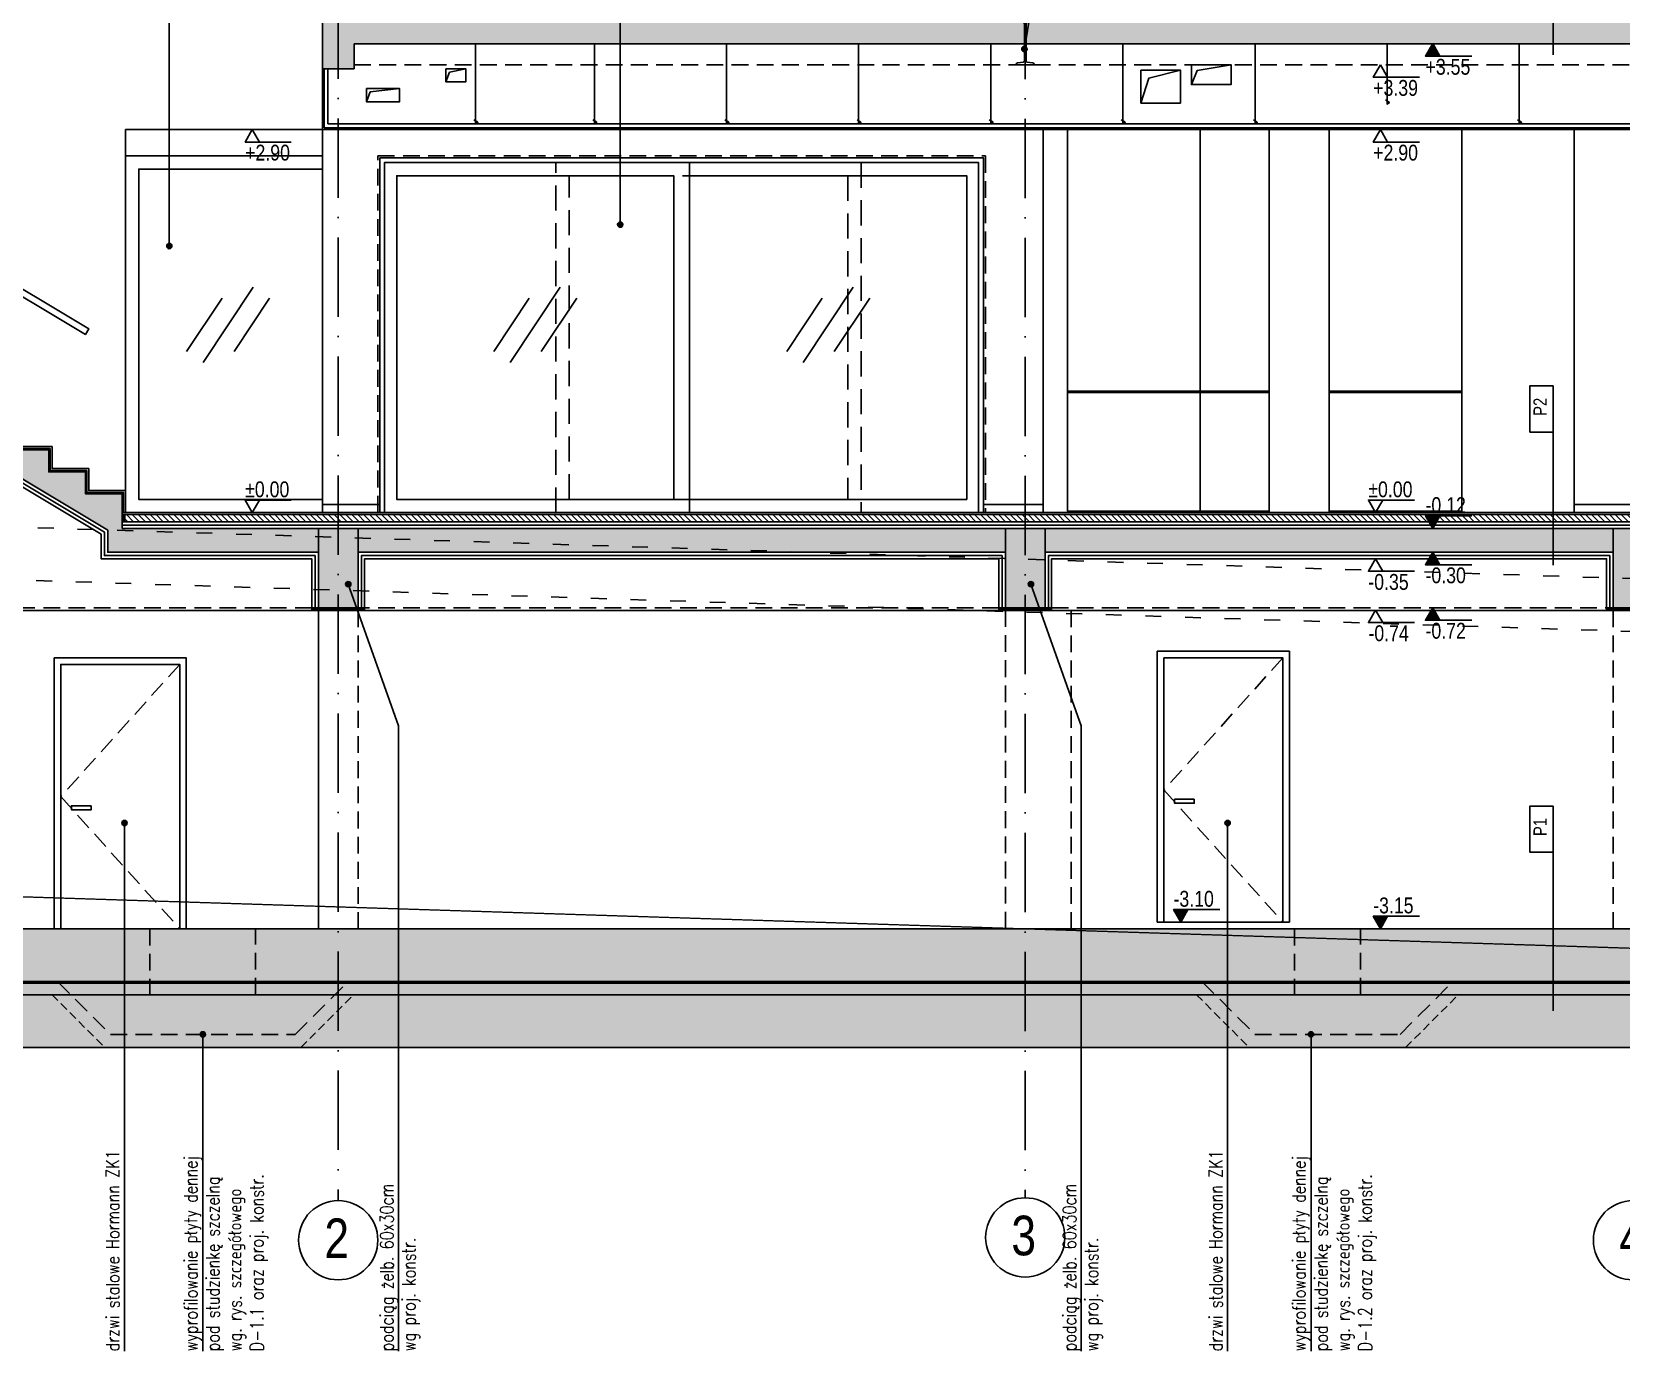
# Model space of a CAD drawing. Header units: millimetres. Extents: x 58205 to 122423, y 1055 to 94479.
# Drawn here: x 69474 to 70677, y 18545 to 19543 of the extents above; entities that cross this region are included whole.
import ezdxf

# ---------------------------------------------------------------- set-up
doc = ezdxf.new("R2010")
doc.units = ezdxf.units.MM
for name, pattern in [('ACAD_ISO03W100', [30, 12, -18]), ('ACAD_ISO10W100', [18, 12, -3, 0, -3]), ('DASHED', [0.75, 0.5, -0.25]), ('HIDDEN', [9.525, 6.35, -3.175])]:
    doc.linetypes.add(name, pattern=pattern)
for name, color, linetype in [('+48_CIENKIE', 253, 'Continuous'), ('+48_HACZE', 253, 'Continuous'), ('+48_IZOLACJE', 4, 'Continuous'), ('+48_KOTY', 3, 'Continuous'), ('+48_MEBLE', 251, 'Continuous'), ('+48_OPISY', 3, 'Continuous'), ('+48_OPISY_ŚCIAN', 3, 'Continuous'), ('+48_OSIE', 8, 'Continuous'), ('+48_POSADZKA', 4, 'Continuous'), ('+48_PRZEKRÓJ', 1, 'Continuous'), ('+48_STOLARKA_DRZWI', 3, 'Continuous'), ('+48_STOLARKA_OKNA', 3, 'Continuous'), ('+48_SUFITY_PODWIESZANE', 4, 'Continuous'), ('+48_WEŁNA', 252, 'Continuous'), ('+48_WIDOK', 5, 'Continuous'), ('+48_ŻELBET', 242, 'Continuous'), ('1_CIENKA', 252, 'Continuous'), ('SCHODY_', 2, 'Continuous')]:
    doc.layers.add(name, color=color, linetype=linetype)
doc.styles.add('WRP_ARIAL', font='ARIAL.TTF', dxfattribs={"width": 0.8})
doc.linetypes.add('BATTING', pattern='A,0.00254,-2.54,[134,ltypeshp.shx,S=2.54,R=0,X=-2.54,Y=0],-5.08,[134,ltypeshp.shx,S=2.54,R=180,X=2.54,Y=0],-2.54', length=10.16254)
pattern_1 = [(45, (5e-05, 4528.683), (-8.9802561, 8.9802561), []), (45, (8.98, 4528.683), (-8.9802561, 8.9802561), [6.35, -3.175])]

# ---------------------------------------------------------------- blocks, each defined once
blk = doc.blocks.new('OZN_OSI')
at = {"layer": '+48_OSIE', "linetype": 'Continuous', "ltscale": 5}
blk.add_circle((0, -30), 30, dxfattribs=at)
at = {"layer": '+48_OSIE', "linetype": 'Continuous', "ltscale": 5, "style": 'WRP_ARIAL', "width": 0.8}
blk.add_attdef('NR', (-23.3, -43.5), '', height=30, dxfattribs=at)
blk = doc.blocks.new('koty')
at = {"layer": '+48_KOTY', "color": 3, "ltscale": 5}
blk.add_line((70403.2, 11225), (70423.2, 11225), dxfattribs=at)
blk.add_lwpolyline([(70398.6, 11217.1), (70403.2, 11225), (70394.1, 11225)], close=True, dxfattribs=at)
at = {"layer": '+48_KOTY', "color": 3, "style": 'WRP_ARIAL', "width": 0.8}
blk.add_attdef('POZIOM', (70403.2, 11226.8), '', height=10, dxfattribs=at)
blk = doc.blocks.new('A$C6D9607FD')
at = {"layer": '+48_PRZEKRÓJ', "color": 251}
for p, q in [((137, 340), (0, 340)), ((0, 340), (0, 337)), ((11, 325), (56, 319)), ((62, 311), (62, 29)), ((75, 311), (75, 29)), ((126, 325), (81, 319)), ((137, 340), (137, 337)), ((0, 0), (0, 3)), ((11, 15), (56, 21)), ((126, 15), (81, 21)), ((137, 0), (137, 3)), ((137, 0), (0, 0)), ((137, 0), (0, 0))]:
    blk.add_line(p, q, dxfattribs=at)
for centre, radius, start, end in [((12, 337), 12.2, 180, 262.0304), ((55, 311), 7.3, 0, 82.0304), ((82, 311), 7.3, 97.9696, 180), ((125, 337), 12.2, 277.9696, 0), ((12, 3), 12.2, 97.9696, 180), ((55, 29), 7.3, 277.9696, 0), ((82, 29), 7.3, 180, 262.0304), ((125, 3), 12.2, 0, 82.0304)]:
    blk.add_arc(centre, radius, start, end, dxfattribs=at)
blk = doc.blocks.new('SCIANA')
at = {"layer": '+48_OPISY_ŚCIAN', "ltscale": 5}
blk.add_line((-25, 0), (25, 0), dxfattribs=at)
blk.add_lwpolyline([(-60, 0), (-25, 0), (-25, 17.5), (-60, 17.5)], close=True, dxfattribs=at)
at = {"layer": '+48_OPISY_ŚCIAN', "ltscale": 5, "style": 'WRP_ARIAL', "width": 0.8}
blk.add_attdef('TYP', (-53.6, 4.8), '', height=10, dxfattribs=at)

msp = doc.modelspace()

# ---------------------------------------------------------------- hatches: boundary and pattern name
at = {"layer": '+48_HACZE', "linetype": 'Continuous'}
h = msp.add_hatch(dxfattribs=at)
h.set_pattern_fill('ANSI33', color=256, scale=2, style=0)
h.set_pattern_definition([(45, (5e-05, 12723.362), (-8.9802561, 8.9802561), []), (45, (8.98, 12723.362), (-8.9802561, 8.9802561), [6.35, -3.175])])
edge = h.paths.add_edge_path()
edge.add_line((71253.484, 19449.451), (71277.484, 19449.451))
edge.add_line((71277.484, 19449.451), (71277.484, 19586.451))
edge.add_line((71277.484, 19586.451), (71253.484, 19586.451))
edge.add_line((71253.484, 19586.451), (71253.484, 19552.451))
edge.add_line((71253.484, 19552.451), (69717.484, 19553.447))
edge.add_line((69717.484, 19553.447), (69717.484, 19595.451))
edge.add_line((69717.484, 19595.451), (69693.484, 19595.451))
edge.add_line((69693.484, 19595.451), (69693.484, 19515.451))
edge.add_line((69693.484, 19515.451), (69717.484, 19515.451))
edge.add_line((69717.484, 19515.451), (69717.484, 19534.451))
edge.add_line((69717.484, 19534.451), (71253.484, 19534.451))
edge.add_line((71253.484, 19534.451), (71253.484, 19449.451))
h = msp.add_hatch(dxfattribs=at)
h.set_pattern_fill('ANSI33', color=256, scale=2, style=0)
h.set_pattern_definition(pattern_1)
h.paths.add_polyline_path([(68857.484, 19507.451), (68857.484, 19525.451), (68985.984, 19525.451), (68985.984, 19510.284), (69013.784, 19510.284), (69013.784, 19493.618), (69041.584, 19493.618), (69041.584, 19476.951), (69069.384, 19476.951), (69069.384, 19460.284), (69097.184, 19460.284), (69097.184, 19443.618), (69124.984, 19443.618), (69124.984, 19426.951), (69152.784, 19426.951), (69152.784, 19410.284), (69180.584, 19410.284), (69180.584, 19393.618), (69208.384, 19393.618), (69208.384, 19376.951), (69236.184, 19376.951), (69236.184, 19360.284), (69263.984, 19360.284), (69263.984, 19343.618), (69291.784, 19343.618), (69291.784, 19326.951), (69319.584, 19326.951), (69319.584, 19310.284), (69347.384, 19310.284), (69347.384, 19293.618), (69375.184, 19293.618), (69375.184, 19276.951), (69402.984, 19276.951), (69402.984, 19260.284), (69430.784, 19260.284), (69430.784, 19243.618), (69458.584, 19243.618), (69458.584, 19226.951), (69486.384, 19226.951), (69486.384, 19210.284), (69514.184, 19210.284), (69514.184, 19193.618), (69541.984, 19193.618), (69541.984, 19167.451), (71252.984, 19167.451), (71252.984, 19149.451), (70700.484, 19149.451), (70700.484, 19107.451), (70670.484, 19107.451), (70670.484, 19149.451), (70240.484, 19149.451), (70240.484, 19107.451), (70210.484, 19107.451), (70210.484, 19149.451), (69720.484, 19149.451), (69720.484, 19107.451), (69690.484, 19107.451), (69690.484, 19149.451), (69530.984, 19149.451), (69530.984, 19166.056), (68961.538, 19507.451)])
at = {"layer": '+48_HACZE'}
h = msp.add_hatch(dxfattribs=at)
h.set_pattern_fill('ANSI31', color=256, angle=90, style=0)
h.set_pattern_definition([(135, (5e-05, 4528.6835), (-2.24506403, -2.24506403), [])])
h.paths.add_polyline_path([(69543.984, 19177.951), (71275.984, 19177.951), (71275.984, 19172.451), (69543.984, 19172.451)])
at = {"layer": '+48_HACZE', "linetype": 'Continuous'}
h = msp.add_hatch(dxfattribs=at)
h.set_pattern_fill('ANSI33', color=256, scale=2, style=0)
h.set_pattern_definition(pattern_1)
h.paths.add_polyline_path([(71252.984, 19167.451), (71277.984, 19167.451), (71277.984, 18864.451), (71292.984, 18864.451), (71292.984, 18824.451), (68817.984, 18824.451), (68817.984, 18864.451), (68832.984, 18864.451), (68832.984, 19167.451), (68857.984, 19167.451), (68857.984, 18864.451), (71252.984, 18864.451)])
at = {"layer": '+48_HACZE', "ltscale": 0.15}
h = msp.add_hatch(dxfattribs=at)
h.set_pattern_fill('AR-SAND', color=256, scale=0.5, style=0)
h.set_pattern_definition([(37.5, (5e-05, 4528.683), (-0.8000156, 24.470662), [0, -19.304, 0, -21.59, 0, -20.6375]), (7.5, (5e-05, 4528.683), (22.476164, 35.841255), [0, -10.414, 0, -17.399, 0, -6.6675]), (327.5, (-15.62, 4528.683), (39.5496185, 0.071859), [0, -6.35, 0, -22.86, 0, -29.845]), (317.5, (-15.62, 4528.683), (38.177823, 11.146466), [0, -3.175, 0, -14.986, 0, -17.145])])
h.paths.add_polyline_path([(71334.746, 18828.842), (71334.187, 18828.86, -0.24936379), (71325.896, 18824.451), (71312.657, 18824.451), (71312.657, 18802.01), (71265.484, 18802.01), (71265.484, 18774.451), (71320.171, 18774.451)])
h.paths.add_polyline_path([(71312.657, 18824.451), (71293.984, 18824.451), (71293.984, 18823.451), (71302.984, 18814.451), (71265.484, 18814.451), (71265.484, 18802.01), (71312.657, 18802.01)])
h.paths.add_polyline_path([(71265.484, 18814.451), (71185.332, 18814.451), (71185.332, 18802.01), (71265.484, 18802.01)], flags=17)
h.paths.add_polyline_path([(71265.484, 18802.01), (71185.332, 18802.01), (71185.332, 18814.451), (70685.484, 18814.451), (70685.484, 18774.451), (71265.484, 18774.451)])
h.paths.add_polyline_path([(70685.484, 18814.451), (70553.376, 18814.451), (70513.376, 18774.451), (70685.484, 18774.451)])
h.paths.add_polyline_path([(70539.234, 18814.451), (70479.234, 18814.451), (70479.234, 18814.451), (70429.234, 18814.451), (70369.234, 18814.451), (70399.234, 18784.451), (70509.234, 18784.451)], flags=17)
h.paths.add_polyline_path([(70553.376, 18814.451), (70539.234, 18814.451), (70509.234, 18784.451), (70399.234, 18784.451), (70369.234, 18814.451), (70355.091, 18814.451), (70395.091, 18774.451), (70513.376, 18774.451)])
h.paths.add_polyline_path([(70355.091, 18814.451), (70225.484, 18814.451), (70225.484, 18774.451), (70395.091, 18774.451)])
h.paths.add_polyline_path([(70225.484, 18814.451), (69717.126, 18814.451), (69705.484, 18802.809), (69705.484, 18774.451), (70225.484, 18774.451)])
h.paths.add_polyline_path([(69705.484, 18802.809), (69677.126, 18774.451), (69705.484, 18774.451)])
h.paths.add_polyline_path([(69705.484, 18802.809), (69705.484, 18814.451), (69702.984, 18814.451), (69672.984, 18784.451), (69532.984, 18784.451), (69502.984, 18814.451), (69488.841, 18814.451), (69528.841, 18774.451), (69677.126, 18774.451)])
h.paths.add_polyline_path([(69717.126, 18814.451), (69705.484, 18814.451), (69705.484, 18802.809)])
h.paths.add_polyline_path([(69702.984, 18814.451), (69642.984, 18814.451), (69642.984, 18814.451), (69562.984, 18814.451), (69502.984, 18814.451), (69532.984, 18784.451), (69672.984, 18784.451)], flags=17)
h.paths.add_polyline_path([(69488.841, 18814.451), (69285.484, 18814.451), (69285.484, 18774.451), (69528.841, 18774.451)])
h.paths.add_polyline_path([(69285.484, 18814.451), (68845.484, 18814.451), (68845.484, 18774.451), (69285.484, 18774.451)])
h.paths.add_polyline_path([(68845.484, 18814.451), (68807.984, 18814.451), (68816.965, 18823.432), (68816.965, 18824.451), (68794.586, 18824.451), (68807.984, 18774.451), (68845.484, 18774.451)])
h.paths.add_polyline_path([(68816.984, 18864.451), (68783.868, 18864.451), (68794.586, 18824.451), (68816.965, 18824.451)])
h.paths.add_polyline_path([(68831.984, 18882.98), (68778.903, 18882.98), (68783.868, 18864.451), (68816.984, 18864.451), (68816.984, 18865.451), (68822.569, 18865.451), (68831.984, 18874.865)])
h.paths.add_polyline_path([(68831.984, 18901.51), (68773.938, 18901.51), (68778.903, 18882.98), (68831.984, 18882.98)])
h.paths.add_polyline_path([(68831.984, 18908.837), (68771.457, 18910.772), (68773.938, 18901.51), (68831.984, 18901.51)])
h.paths.add_polyline_path([(68831.984, 18920.039), (68768.973, 18920.039), (68771.457, 18910.772), (68831.984, 18908.837)])
h.paths.add_polyline_path([(68831.984, 18938.569), (68764.008, 18938.569), (68768.973, 18920.039), (68831.984, 18920.039)])
h.paths.add_polyline_path([(68831.984, 18957.098), (68759.043, 18957.098), (68764.008, 18938.569), (68831.984, 18938.569)])
h.paths.add_polyline_path([(68831.984, 18975.627), (68684.484, 18975.627), (68684.484, 18958.424), (68758.688, 18958.424), (68759.043, 18957.098), (68831.984, 18957.098)])
h.paths.add_polyline_path([(68831.984, 18994.157), (68719.517, 18994.157), (68719.517, 18981.501), (68684.484, 18981.501), (68684.484, 18975.627), (68831.984, 18975.627)])
h.paths.add_polyline_path([(68831.984, 19012.686), (68719.517, 19012.686), (68719.517, 18994.157), (68831.984, 18994.157)])
h.paths.add_polyline_path([(68831.984, 19028.484), (68822.984, 19028.484), (68822.984, 19031.216), (68719.517, 19031.216), (68719.517, 19012.686), (68831.984, 19012.686)])
h.paths.add_polyline_path([(68822.984, 19049.745), (68719.517, 19049.745), (68719.517, 19031.216), (68822.984, 19031.216)])
h.paths.add_polyline_path([(68822.984, 19068.274), (68719.517, 19068.274), (68719.517, 19049.745), (68822.984, 19049.745)])
h.paths.add_polyline_path([(68822.984, 19086.804), (68685.484, 19086.804), (68685.484, 19081.613), (68719.517, 19081.613), (68719.517, 19068.274), (68822.984, 19068.274)])
h.paths.add_polyline_path([(68822.984, 19105.333), (68685.484, 19105.333), (68685.484, 19086.804), (68822.984, 19086.804)])
h.paths.add_polyline_path([(68822.984, 19123.863), (68685.484, 19123.863), (68685.484, 19105.333), (68822.984, 19105.333)])
h.paths.add_polyline_path([(68719.517, 19081.613), (68685.484, 19081.613), (68685.484, 19068.274), (68719.517, 19068.274)])
h.paths.add_polyline_path([(68719.517, 19068.274), (68685.484, 19068.274), (68685.484, 19049.745), (68719.517, 19049.745)])
h.paths.add_polyline_path([(68719.517, 19049.745), (68685.484, 19049.745), (68685.484, 19031.216), (68719.517, 19031.216)])
h.paths.add_polyline_path([(68719.517, 19031.216), (68685.484, 19031.216), (68685.484, 19012.686), (68719.517, 19012.686)])
h.paths.add_polyline_path([(68719.517, 19012.686), (68685.484, 19012.686), (68685.484, 19007.424), (68694.484, 18998.424), (68684.484, 18998.424), (68684.484, 18994.157), (68719.517, 18994.157)])
h.paths.add_polyline_path([(68719.517, 18994.157), (68684.484, 18994.157), (68684.484, 18981.501), (68719.517, 18981.501)], flags=17)
h.paths.add_polyline_path([(68684.484, 18981.501), (68664.484, 18981.501), (68664.484, 18958.424), (68684.484, 18958.424)])
h.paths.add_polyline_path([(68684.484, 18998.424), (68664.484, 18998.424), (68664.484, 18981.501), (68684.484, 18981.501)])
h.paths.add_polyline_path([(68664.484, 18998.424), (68602.044, 18998.424), (68602.044, 18981.501), (68664.484, 18981.501)])
h.paths.add_polyline_path([(68664.484, 18981.501), (68602.044, 18981.501), (68602.044, 18998.424), (68414.484, 18998.424), (68414.484, 18958.424), (68664.484, 18958.424)])
h.paths.add_polyline_path([(68414.484, 18998.424), (68394.484, 18998.424), (68394.484, 18958.424), (68414.484, 18958.424)])
h.paths.add_polyline_path([(68394.484, 18998.424), (68384.484, 18998.424), (68373.766, 18998.424), (68384.484, 18958.424), (68394.484, 18958.424)])
at = {"layer": '+48_HACZE'}
h = msp.add_hatch(dxfattribs=at)
h.set_pattern_fill('DASH', color=256, scale=1.4, angle=135, style=0)
h.set_pattern_definition([(135, (5e-05, 12723.3625), (-6.28617928, 4e-16), [4.445, -4.445])])
edge = h.paths.add_edge_path()
edge.add_line((68817.984, 18824.451), (68807.984, 18814.451))
edge.add_line((68807.984, 18814.451), (71302.984, 18814.451))
edge.add_line((71302.984, 18814.451), (71292.984, 18824.451))
edge.add_line((71292.984, 18824.451), (68817.984, 18824.451))
at = {"layer": '+48_KOTY'}
for points in [[(70539.37, 19524.994), (70528.45, 19524.994), (70533.91, 19534.451)], [(70539.37, 19176.908), (70528.45, 19176.908), (70533.91, 19167.451)], [(70539.37, 19139.994), (70528.45, 19139.994), (70533.91, 19149.451)], [(70539.37, 19097.994), (70528.45, 19097.994), (70533.91, 19107.451)]]:
    msp.add_hatch(color=256, dxfattribs=at).paths.add_polyline_path(points)
at = {"layer": '+48_KOTY', "ltscale": 2}
h = msp.add_hatch(color=3, dxfattribs=at)
h.paths.add_polyline_path([(70345.926, 18874.268), (70348.607, 18878.911), (70337.687, 18878.911), (70340.367, 18874.268)])
h.paths.add_polyline_path([(70345.234, 18873.068), (70345.926, 18874.268), (70340.367, 18874.268), (70341.06, 18873.068)])
h.paths.add_polyline_path([(70343.147, 18869.454), (70345.234, 18873.068), (70341.06, 18873.068)])
h = msp.add_hatch(color=3, dxfattribs=at)
h.paths.add_polyline_path([(70497.081, 18869.268), (70499.762, 18873.911), (70488.842, 18873.911), (70491.522, 18869.268)])
h.paths.add_polyline_path([(70496.389, 18868.068), (70497.081, 18869.268), (70491.522, 18869.268), (70492.215, 18868.068)])
h.paths.add_polyline_path([(70494.302, 18864.454), (70496.389, 18868.068), (70492.215, 18868.068)])
at = {"layer": '+48_OPISY'}
h = msp.add_hatch(color=256, dxfattribs=at)
edge = h.paths.add_edge_path()
edge.add_arc((70224.874, 19530.405), 2, 810, 1170, ccw=False)
h = msp.add_hatch(color=256, dxfattribs=at)
edge = h.paths.add_edge_path()
edge.add_arc((69918.934, 19397.438), 2, 810, 1170, ccw=False)
h = msp.add_hatch(color=256, dxfattribs=at)
edge = h.paths.add_edge_path()
edge.add_arc((69577.627, 19381.246), 2, 810, 1170, ccw=False)
h = msp.add_hatch(color=256, dxfattribs=at)
edge = h.paths.add_edge_path()
edge.add_arc((69713.095, 19125.262), 2, 810, 1170, ccw=False)
h = msp.add_hatch(color=256, dxfattribs=at)
edge = h.paths.add_edge_path()
edge.add_arc((70229.82, 19125.262), 2, 810, 1170, ccw=False)
h = msp.add_hatch(color=256, dxfattribs=at)
edge = h.paths.add_edge_path()
edge.add_arc((69543.683, 18944.406), 2, 810, 1170, ccw=False)
h = msp.add_hatch(color=256, dxfattribs=at)
edge = h.paths.add_edge_path()
edge.add_arc((70378.683, 18944.406), 2, 810, 1170, ccw=False)
h = msp.add_hatch(color=256, dxfattribs=at)
edge = h.paths.add_edge_path()
edge.add_arc((69602.984, 18784.451), 2, 810, 1170, ccw=False)
h = msp.add_hatch(color=256, dxfattribs=at)
edge = h.paths.add_edge_path()
edge.add_arc((70441.862, 18784.451), 2, 810, 1170, ccw=False)

# ---------------------------------------------------------------- linework, layer by layer
at = {"layer": '+48_CIENKIE'}
for points in [[(69809.415, 19534.451), (69809.415, 19473.701), (69809.415, 19473.701)], [(69899.415, 19534.451), (69899.415, 19473.701), (69899.415, 19473.701)], [(69999.415, 19534.451), (69999.415, 19473.701), (69999.415, 19473.701)], [(70099.415, 19534.451), (70099.415, 19473.701), (70099.415, 19473.701)], [(70199.415, 19534.451), (70199.415, 19473.701), (70199.415, 19473.701)], [(70299.415, 19534.451), (70299.415, 19473.701), (70299.415, 19473.701)], [(70399.415, 19534.451), (70399.415, 19473.701), (70399.415, 19473.701)], [(70499.415, 19534.451), (70499.415, 19488.701), (70499.415, 19488.701)], [(70599.415, 19534.451), (70599.415, 19473.701), (70599.415, 19473.701)], [(70499.415, 19488.701), (70501.171, 19489.979), (70498.167, 19491.85)], [(69809.415, 19473.701), (69811.171, 19474.979), (69808.167, 19476.85)], [(69899.415, 19473.701), (69901.171, 19474.979), (69898.167, 19476.85)], [(69999.415, 19473.701), (70001.171, 19474.979), (69998.167, 19476.85)], [(70099.415, 19473.701), (70101.171, 19474.979), (70098.167, 19476.85)], [(70199.415, 19473.701), (70201.171, 19474.979), (70198.167, 19476.85)], [(70299.415, 19473.701), (70301.171, 19474.979), (70298.167, 19476.85)], [(70399.415, 19473.701), (70401.171, 19474.979), (70398.167, 19476.85)], [(70599.415, 19473.701), (70601.171, 19474.979), (70598.167, 19476.85)]]:
    msp.add_lwpolyline(points, dxfattribs=at)
at = {"layer": '+48_CIENKIE', "linetype": 'HIDDEN', "ltscale": 3}
for points in [[(70101.234, 19179.451), (69870.234, 19179.451), (69870.234, 19444.451), (70101.234, 19444.451)], [(70091.234, 19189.451), (69880.234, 19189.451), (69880.234, 19434.451), (70091.234, 19434.451)]]:
    msp.add_lwpolyline(points, close=True, dxfattribs=at)
at = {"layer": '+48_HACZE', "linetype": 'ACAD_ISO03W100'}
for points in [[(71289.259, 19110.209), (68395.759, 19202.509)], [(71287.984, 19070.229), (68394.484, 19162.529)]]:
    msp.add_lwpolyline(points, dxfattribs=at)
at = {"layer": '+48_HACZE', "color": 251, "linetype": 'HIDDEN'}
for points in [[(69488.841, 18814.451), (69528.841, 18774.451), (69677.126, 18774.451), (69717.126, 18814.451)], [(70355.091, 18814.451), (70395.091, 18774.451), (70513.376, 18774.451), (70553.376, 18814.451)]]:
    msp.add_lwpolyline(points, dxfattribs=at)
at = {"layer": '+48_HACZE', "ltscale": 0.15}
msp.add_lwpolyline([(68807.984, 18774.451), (71320.171, 18774.451)], dxfattribs=at)
at = {"layer": '+48_IZOLACJE', "linetype": 'ACAD_ISO03W100', "ltscale": 0.5}
msp.add_lwpolyline([(68831.984, 19179.451, 2, 2, 0), (68831.984, 18874.865, 2, 2, 0), (68822.569, 18865.451, 2, 2, 0), (68816.984, 18865.451, 2, 2, 0), (68816.965, 18823.451, 2, 2, 0), (71293.984, 18823.451, 2, 2, 0), (71293.984, 18865.451, 2, 2, 0), (71288.398, 18865.451, 2, 2, 0), (71278.984, 18874.865, 2, 2, 0), (71278.984, 19170.651, 0, 0, 0)], format="xyseb", dxfattribs=at)
at = {"layer": '+48_KOTY'}
for points in [[(70539.37, 19524.994), (70528.45, 19524.994), (70533.91, 19534.451), (70539.37, 19524.994)], [(70539.37, 19176.908), (70528.45, 19176.908), (70533.91, 19167.451), (70539.37, 19176.908)], [(70539.37, 19139.994), (70528.45, 19139.994), (70533.91, 19149.451), (70539.37, 19139.994)], [(70539.37, 19097.994), (70528.45, 19097.994), (70533.91, 19107.451), (70539.37, 19097.994)]]:
    msp.add_lwpolyline(points, dxfattribs=at)
at = {"layer": '+48_MEBLE'}
for p, q in [((69544.484, 19449.451), (69693.484, 19449.451)), ((69603.224, 19293.058), (69641.07, 19350.05)), ((69835.686, 19293.058), (69873.531, 19350.05)), ((70057.436, 19293.058), (70095.282, 19350.05)), ((69590.728, 19301.356), (69617.553, 19341.752)), ((69626.74, 19301.356), (69653.566, 19341.752)), ((69823.19, 19301.356), (69850.015, 19341.752)), ((69859.202, 19301.356), (69886.027, 19341.752)), ((70044.94, 19301.356), (70071.765, 19341.752)), ((70080.952, 19301.356), (70107.777, 19341.752)), ((71277.984, 19172.451), (69541.984, 19172.451))]:
    msp.add_line(p, q, dxfattribs=at)
msp.add_lwpolyline([(69693.484, 19189.451), (69554.484, 19189.451), (69554.484, 19439.451), (69693.484, 19439.451)], dxfattribs=at)
at = {"layer": '+48_OPISY'}
for p, q in [((69918.934, 19397.438), (69918.934, 19929.863)), ((69751.154, 18544.558), (69751.154, 19018.123)), ((70267.878, 18544.558), (70267.878, 19018.123)), ((69543.683, 18544.558), (69543.683, 18944.406)), ((70378.683, 18544.558), (70378.683, 18944.406)), ((69602.984, 18544.558), (69602.984, 18784.451)), ((70441.862, 18544.558), (70441.862, 18784.451))]:
    msp.add_line(p, q, dxfattribs=at)
for points in [[(69577.627, 20248.434), (69577.627, 19381.246)], [(70224.874, 19530.405), (70253.926, 19711.475)], [(69787.041, 19505.451), (69789.762, 19512.793), (69802.041, 19515.451)], [(70313.021, 19489.451), (70319.15, 19508.344), (70343.021, 19514.451)], [(70351.27, 19503.451), (70355.516, 19514.027), (70381.27, 19518.451)], [(69726.875, 19490.451), (69729.63, 19497.878), (69751.875, 19500.451)], [(69713.095, 19125.262), (69751.154, 19018.123)], [(70229.82, 19125.262), (70267.878, 19018.123)]]:
    msp.add_lwpolyline(points, dxfattribs=at)
for points in [[(69787.041, 19515.451), (69802.041, 19515.451), (69802.041, 19505.451), (69787.041, 19505.451)], [(70313.021, 19514.451), (70343.021, 19514.451), (70343.021, 19489.451), (70313.021, 19489.451)], [(70351.27, 19518.451), (70381.27, 19518.451), (70381.27, 19503.451), (70351.27, 19503.451)], [(69726.875, 19500.451), (69751.875, 19500.451), (69751.875, 19490.451), (69726.875, 19490.451)]]:
    msp.add_lwpolyline(points, close=True, dxfattribs=at)
for centre in [(70224.874, 19530.405), (69918.934, 19397.438), (69577.627, 19381.246), (69713.095, 19125.262), (70229.82, 19125.262), (69543.683, 18944.406), (70378.683, 18944.406), (69602.984, 18784.451), (70441.862, 18784.451)]:
    msp.add_circle(centre, 2, dxfattribs=at)
at = {"layer": '+48_OPISY_ŚCIAN'}
for p, q in [((70624.982, 19190.434), (70624.982, 19139.559)), ((70624.982, 18872.302), (70624.982, 18802.302))]:
    msp.add_line(p, q, dxfattribs=at)
msp.add_lwpolyline([(70624.982, 19702.445), (70624.982, 19525.895)], dxfattribs=at)
at = {"layer": '+48_OSIE', "linetype": 'ACAD_ISO10W100', "ltscale": 5}
for p, q in [((69705.484, 20108.482), (69705.484, 18658.602)), ((70225.484, 20108.228), (70225.484, 18660.697))]:
    msp.add_line(p, q, dxfattribs=at)
at = {"layer": '+48_POSADZKA'}
for p, q in [((70673.484, 19179.451), (69541.984, 19179.451)), ((69544.484, 19179.451), (71277.484, 19179.451))]:
    msp.add_line(p, q, dxfattribs=at)
msp.add_lwpolyline([(69544.484, 19179.451), (69544.484, 19196.118), (69516.684, 19196.118), (69516.684, 19212.784), (69488.884, 19212.784), (69488.884, 19229.451), (69461.084, 19229.451)], dxfattribs=at)
at = {"layer": '+48_STOLARKA_DRZWI'}
for p, q in [((69971.484, 19444.451), (69971.484, 19179.451)), ((70325.484, 18869.451), (70425.484, 18869.451))]:
    msp.add_line(p, q, dxfattribs=at)
for points in [[(70257.502, 19469.451), (70358.002, 19469.451), (70358.002, 19180.451), (70257.502, 19180.451)], [(70455.484, 19469.451), (70555.984, 19469.451), (70555.984, 19180.451), (70455.484, 19180.451)], [(69959.484, 19189.451), (69959.484, 19189.451), (69749.734, 19189.451), (69749.734, 19434.451), (69959.484, 19434.451)], [(70353.484, 18962.451), (70353.484, 18959.451), (70338.484, 18959.451), (70338.484, 18962.451)], [(69518.484, 18957.451), (69518.484, 18954.451), (69503.484, 18954.451), (69503.484, 18957.451)]]:
    msp.add_lwpolyline(points, close=True, dxfattribs=at)
for points in [[(70358.002, 19469.451), (70410.217, 19469.451), (70410.217, 19180.451), (70358.002, 19180.451)], [(69740.484, 19179.451), (69740.484, 19444.451), (70190.234, 19444.451), (70190.234, 19179.451)], [(69971.484, 19434.451), (70181.234, 19434.451), (70181.234, 19189.451), (70181.234, 19189.451), (69971.484, 19189.451)], [(70257.502, 19271.451), (70410.217, 19271.451)], [(70257.502, 19270.451), (70410.217, 19270.451)], [(70455.484, 19271.451), (70555.984, 19271.451)], [(70455.484, 19270.451), (70555.984, 19270.451)], [(69490.484, 18864.451), (69490.484, 19069.451), (69590.484, 19069.451), (69590.484, 18864.451)], [(70325.484, 18869.451), (70325.484, 19074.451), (70425.484, 19074.451), (70425.484, 18869.451)], [(70330.484, 18869.451), (70330.484, 19069.451), (70420.484, 19069.451), (70420.484, 18869.451)], [(69495.484, 18864.451), (69495.484, 19064.451), (69585.484, 19064.451), (69585.484, 18864.451)]]:
    msp.add_lwpolyline(points, dxfattribs=at)
at = {"layer": '+48_STOLARKA_DRZWI', "linetype": 'HIDDEN', "ltscale": 2}
for points in [[(69735.484, 19179.451), (69735.484, 19449.451), (70195.484, 19449.451), (70195.484, 19179.451)], [(70420.484, 19069.451), (70330.484, 18969.451), (70420.484, 18869.451)], [(69585.484, 19064.451), (69495.484, 18964.451), (69585.484, 18864.451)]]:
    msp.add_lwpolyline(points, dxfattribs=at)
at = {"layer": '+48_STOLARKA_OKNA'}
msp.add_line((69722.984, 19177.42), (69722.984, 19177.349), dxfattribs=at)
at = {"layer": '+48_SUFITY_PODWIESZANE', "ltscale": 3}
for p, q in [((69693.484, 19469.451), (69693.484, 19515.451)), ((69694.734, 19470.701), (69694.734, 19515.451)), ((69697.734, 19473.701), (69697.734, 19515.451)), ((69693.484, 19469.451), (71253.484, 19469.451)), ((69694.734, 19470.701), (71253.484, 19470.701)), ((69697.734, 19473.701), (71253.484, 19473.701))]:
    msp.add_line(p, q, dxfattribs=at)
at = {"layer": '+48_WEŁNA', "linetype": 'BATTING', "ltscale": 0.23}
msp.add_line((69541.993, 19169.951), (71277.984, 19169.951), dxfattribs=at)
at = {"layer": '+48_WEŁNA'}
for p, q in [((69685.484, 19107.451), (69690.484, 19107.451)), ((69720.484, 19107.451), (69725.484, 19107.451)), ((70205.484, 19107.451), (70210.484, 19107.451)), ((70240.484, 19107.451), (70245.484, 19107.451)), ((70665.484, 19107.451), (70670.484, 19107.451))]:
    msp.add_line(p, q, dxfattribs=at)
at = {"layer": '+48_WEŁNA', "linetype": 'BATTING', "ltscale": 0.09}
for p, q in [((69725.484, 19106.451), (69685.484, 19106.451)), ((70245.484, 19106.451), (70205.484, 19106.451)), ((70705.484, 19106.451), (70665.484, 19106.451))]:
    msp.add_line(p, q, dxfattribs=at)
at = {"layer": '+48_WEŁNA'}
msp.add_lwpolyline([(71252.984, 19144.451), (70705.484, 19144.451), (70705.484, 19105.451), (70665.484, 19105.451), (70665.484, 19144.451), (70245.484, 19144.451), (70245.484, 19105.451), (70205.484, 19105.451), (70205.484, 19144.451), (69725.484, 19144.451), (69725.484, 19105.451), (69685.484, 19105.451), (69685.484, 19144.451), (69525.984, 19144.451), (69525.984, 19163.224), (68960.154, 19502.451)], dxfattribs=at)
at = {"layer": '+48_WEŁNA', "linetype": 'BATTING', "ltscale": 0.23}
for points in [[(69687.984, 19107.451), (69687.984, 19146.951), (69528.484, 19146.951), (69528.484, 19164.64), (68960.846, 19504.951)], [(70207.984, 19107.451), (70207.984, 19146.951), (69722.984, 19146.951), (69722.984, 19107.451)], [(70667.984, 19107.451), (70667.984, 19146.951), (70242.984, 19146.951), (70242.984, 19107.451)]]:
    msp.add_lwpolyline(points, dxfattribs=at)
at = {"layer": '+48_WEŁNA', "linetype": 'BATTING', "ltscale": 0.09}
msp.add_lwpolyline([(69542.984, 19177.951), (69542.984, 19172.451)], dxfattribs=at)
at = {"layer": '+48_WIDOK', "linetype": 'HIDDEN', "ltscale": 2}
for p, q in [((69717.484, 19518.451), (71253.484, 19518.451)), ((69685.484, 19107.451), (69404.484, 19107.451)), ((70205.484, 19107.451), (69725.484, 19107.451)), ((70210.484, 18864.451), (70210.484, 19105.451)), ((70245.484, 19107.451), (70665.484, 19107.451)), ((70260.379, 19105.451), (70260.379, 18864.451)), ((70670.484, 19105.451), (70670.484, 18864.451))]:
    msp.add_line(p, q, dxfattribs=at)
at = {"layer": '+48_WIDOK', "ltscale": 2}
for p, q in [((69544.484, 19469.451), (69693.484, 19469.451)), ((69544.484, 19196.118), (69544.484, 19469.451))]:
    msp.add_line(p, q, dxfattribs=at)
at = {"layer": '+48_WIDOK'}
for p, q in [((69693.484, 19469.451), (69693.484, 19179.451)), ((70238.984, 19179.451), (70238.984, 19469.451)), ((70640.984, 19179.451), (70640.984, 19469.451)), ((71277.484, 19177.951), (69541.984, 19177.951)), ((69685.484, 19105.451), (69404.484, 19105.451)), ((70205.484, 19105.451), (69725.484, 19105.451))]:
    msp.add_line(p, q, dxfattribs=at)
at = {"layer": '+48_WIDOK', "linetype": 'Continuous'}
msp.add_line((70245.484, 19105.451), (70665.484, 19105.451), dxfattribs=at)
at = {"layer": '+48_WIDOK', "ltscale": 3}
msp.add_line((71302.984, 18814.451), (68807.984, 18814.451), dxfattribs=at)
at = {"layer": '+48_WIDOK'}
msp.add_lwpolyline([(69018.855, 19617.073), (69516.684, 19318.614), (69514.113, 19314.326), (69016.284, 19612.784)], close=True, dxfattribs=at)
at = {"layer": '+48_WIDOK', "ltscale": 0.15}
msp.add_lwpolyline([(69736.984, 19179.451), (69736.984, 19447.951), (70193.984, 19447.951), (70193.984, 19179.451)], dxfattribs=at)
at = {"layer": '+48_WIDOK'}
for points in [[(69542.984, 19179.451), (69542.984, 19194.618), (69515.184, 19194.618), (69515.184, 19211.284), (69487.384, 19211.284), (69487.384, 19227.951), (69459.584, 19227.951)], [(69543.984, 19177.951), (69543.984, 19172.451)], [(70225.351, 19148.789), (70225.484, 19148.756)]]:
    msp.add_lwpolyline(points, dxfattribs=at)
at = {"layer": '+48_WIDOK', "linetype": 'Continuous'}
msp.add_lwpolyline([(69690.484, 19105.451), (69690.484, 18864.451)], dxfattribs=at)
at = {"layer": '+48_WIDOK', "linetype": 'HIDDEN', "ltscale": 2}
for points in [[(69720.484, 19105.451), (69720.484, 18864.451)], [(69562.984, 18864.451), (69562.984, 18814.451), (69642.984, 18814.451), (69642.984, 18864.451)], [(70429.234, 18864.451), (70429.234, 18814.451), (70479.234, 18814.451), (70479.234, 18864.451)], [(69492.984, 18824.451), (69532.984, 18784.451), (69672.984, 18784.451), (69712.984, 18824.451)], [(70359.234, 18824.451), (70399.234, 18784.451), (70509.234, 18784.451), (70549.234, 18824.451)]]:
    msp.add_lwpolyline(points, dxfattribs=at)
at = {"layer": '+48_WIDOK', "linetype": 'DASHED', "ltscale": 15, "const_width": 1}
msp.add_lwpolyline([(71610.98, 18820.013), (68499.916, 18919.451), (68170.126, 18919.451)], dxfattribs=at)
at = {"layer": '+48_ŻELBET', "linetype": 'Continuous'}
for p, q in [((69693.484, 19595.451), (69693.484, 19515.451)), ((69717.484, 19534.451), (71253.484, 19534.451)), ((69717.484, 19534.451), (69717.484, 19515.451)), ((69693.484, 19515.451), (69717.484, 19515.451)), ((68961.538, 19507.451), (69530.984, 19166.056)), ((69530.984, 19149.451), (69530.984, 19166.056)), ((70210.484, 19167.451), (69720.484, 19167.451)), ((70240.484, 19167.451), (70670.484, 19167.451)), ((70210.484, 19149.451), (69720.484, 19149.451)), ((70240.484, 19149.451), (70670.484, 19149.451)), ((71252.984, 18864.451), (69404.484, 18864.451))]:
    msp.add_line(p, q, dxfattribs=at)
for points in [[(69458.584, 19226.951), (69486.384, 19226.951), (69486.384, 19210.284), (69514.184, 19210.284), (69514.184, 19193.618), (69541.984, 19193.618), (69541.984, 19167.451), (71252.984, 19167.451), (71252.984, 19149.451), (70700.484, 19149.451), (70700.484, 19107.451), (70670.484, 19107.451), (70670.484, 19149.451), (70240.484, 19149.451), (70240.484, 19107.451), (70210.484, 19107.451), (70210.484, 19149.451), (69720.484, 19149.451), (69720.484, 19107.451), (69690.484, 19107.451), (69690.484, 19149.451), (69530.984, 19149.451), (69530.984, 19166.056), (68961.538, 19507.451)], [(69541.984, 19167.451), (69541.984, 19193.618), (69514.184, 19193.618), (69514.184, 19210.284), (69486.384, 19210.284), (69486.384, 19226.951), (69458.584, 19226.951)], [(71277.984, 19167.451), (71277.984, 18864.451), (71292.984, 18864.451), (71292.984, 18824.451), (68817.984, 18824.451), (68817.984, 18864.451), (68832.984, 18864.451), (68832.984, 19167.451), (68970.984, 19167.451)], [(69541.984, 19167.451), (69690.484, 19167.451)], [(69530.984, 19149.451), (69690.484, 19149.451)]]:
    msp.add_lwpolyline(points, dxfattribs=at)
for points in [[(69690.484, 19167.451), (69720.484, 19167.451), (69720.484, 19107.451), (69690.484, 19107.451)], [(70210.484, 19167.451), (70240.484, 19167.451), (70240.484, 19107.451), (70210.484, 19107.451)], [(70670.484, 19107.451), (70700.484, 19107.451), (70700.484, 19167.451), (70670.484, 19167.451)]]:
    msp.add_lwpolyline(points, close=True, dxfattribs=at)
at = {"layer": '1_CIENKA', "lineweight": -3}
for p, q in [((69693.484, 19185.451), (69736.984, 19185.451)), ((70640.984, 19185.451), (71253.484, 19185.451))]:
    msp.add_line(p, q, dxfattribs=at)
msp.add_lwpolyline([(70193.984, 19185.451), (70238.984, 19185.451)], dxfattribs=at)

# ---------------------------------------------------------------- block references
at = {"layer": '+48_KOTY'}
ref = msp.add_blockref('koty', (-13944.411, 32994.987), dxfattribs=dict(at, xscale=-1.19999999999709, yscale=1.19999999999709, zscale=1.2, rotation=180))
ref.add_attrib('POZIOM', '+3.55', (70528.473, 19510.962), dxfattribs={"color": 3, "height": 12, "style": 'WRP_ARIAL', "width": 0.8})
ref = msp.add_blockref('koty', (-13984.015, 32978.987), dxfattribs=dict(at, xscale=-1.19999999999709, yscale=1.19999999999709, zscale=1.2, rotation=180))
ref.add_attrib('POZIOM', '+3.39', (70488.869, 19494.962), dxfattribs={"color": 3, "height": 12, "style": 'WRP_ARIAL', "width": 0.8})
ref = msp.add_blockref('koty', (-14837.875, 32929.987), dxfattribs=dict(at, xscale=-1.19999999999709, yscale=1.19999999999709, zscale=1.2, rotation=180))
ref.add_attrib('POZIOM', '+2.90', (69635.009, 19445.962), dxfattribs={"color": 3, "height": 12, "style": 'WRP_ARIAL', "width": 0.8})
ref = msp.add_blockref('koty', (-13984.015, 32929.987), dxfattribs=dict(at, xscale=-1.19999999999709, yscale=1.19999999999709, zscale=1.2, rotation=180))
ref.add_attrib('POZIOM', '+2.90', (70488.869, 19445.962), dxfattribs={"color": 3, "height": 12, "style": 'WRP_ARIAL', "width": 0.8})
ref = msp.add_blockref('koty', (-14837.876, 5718.913), dxfattribs=dict(at, xscale=1.19999999999709, yscale=1.19999999999709, zscale=1.2))
ref.add_attrib('POZIOM', '%%P0.00', (69635.008, 19191.052), dxfattribs={"color": 3, "height": 12, "style": 'WRP_ARIAL', "width": 0.8})
ref = msp.add_blockref('koty', (-13987.709, 5718.915), dxfattribs=dict(at, xscale=1.19999999999709, yscale=1.19999999999709, zscale=1.2))
ref.add_attrib('POZIOM', '%%P0.00', (70485.175, 19191.053), dxfattribs={"color": 3, "height": 12, "style": 'WRP_ARIAL', "width": 0.8})
ref = msp.add_blockref('koty', (-13944.411, 5706.915), dxfattribs=dict(at, xscale=1.19999999999709, yscale=1.19999999999709, zscale=1.2))
ref.add_attrib('POZIOM', '-0.12', (70528.473, 19179.104), dxfattribs={"color": 3, "height": 12, "style": 'WRP_ARIAL', "width": 0.8})
ref = msp.add_blockref('koty', (-13987.709, 32604.987), dxfattribs=dict(at, xscale=-1.19999999999709, yscale=1.19999999999709, zscale=1.2, rotation=180))
ref.add_attrib('POZIOM', '-0.35', (70485.175, 19120.962), dxfattribs={"color": 3, "height": 12, "style": 'WRP_ARIAL', "width": 0.8})
ref = msp.add_blockref('koty', (-13944.411, 32609.987), dxfattribs=dict(at, xscale=-1.19999999999709, yscale=1.19999999999709, zscale=1.2, rotation=180))
ref.add_attrib('POZIOM', '-0.30', (70528.473, 19125.962), dxfattribs={"color": 3, "height": 12, "style": 'WRP_ARIAL', "width": 0.8})
ref = msp.add_blockref('koty', (-13987.626, 32566.131), dxfattribs=dict(at, xscale=-1.19999999999709, yscale=1.19999999999709, zscale=1.2, rotation=180))
ref.add_attrib('POZIOM', '-0.74', (70485.258, 19082.105), dxfattribs={"color": 3, "height": 12, "style": 'WRP_ARIAL', "width": 0.8})
ref = msp.add_blockref('koty', (-13944.411, 32567.987), dxfattribs=dict(at, xscale=-1.19999999999709, yscale=1.19999999999709, zscale=1.2, rotation=180))
ref.add_attrib('POZIOM', '-0.72', (70528.473, 19083.962), dxfattribs={"color": 3, "height": 12, "style": 'WRP_ARIAL', "width": 0.8})
ref = msp.add_blockref('koty', (-14135.17, 5408.915), dxfattribs=dict(at, xscale=1.19999999999709, yscale=1.19999999999709, zscale=1.2))
ref.add_attrib('POZIOM', '-3.10', (70337.714, 18881.053), dxfattribs={"color": 3, "height": 12, "style": 'WRP_ARIAL', "width": 0.8})
ref = msp.add_blockref('koty', (-13984.015, 5403.915), dxfattribs=dict(at, xscale=1.19999999999709, yscale=1.19999999999709, zscale=1.2))
ref.add_attrib('POZIOM', '-3.15', (70488.869, 18876.053), dxfattribs={"color": 3, "height": 12, "style": 'WRP_ARIAL', "width": 0.8})
at = {"layer": '+48_OPISY_ŚCIAN'}
ref = msp.add_blockref('SCIANA', (70624.982, 19215.434), dxfattribs=dict(at, xscale=-1, rotation=90))
ref.add_attrib('TYP', 'P2', (70620.182, 19252.685), dxfattribs={"ltscale": 5, "height": 10, "rotation": 90, "style": 'WRP_ARIAL', "width": 0.8})
ref = msp.add_blockref('SCIANA', (70624.982, 18897.302), dxfattribs=dict(at, xscale=-1, rotation=90))
ref.add_attrib('TYP', 'P1', (70620.182, 18934.553), dxfattribs={"ltscale": 5, "height": 10, "rotation": 90, "style": 'WRP_ARIAL', "width": 0.8})
at = {"layer": '+48_STOLARKA_DRZWI', "xscale": 0.1000000000058208, "yscale": 0.09999999999854481, "zscale": 0.1}
msp.add_blockref('A$C6D9607FD', (70218.634, 19518.451), dxfattribs=at)
at = {"layer": 'SCHODY_'}
ref = msp.add_blockref('OZN_OSI', (70225.484, 18660.697), dxfattribs=at)
ref.add_attrib('NR', '3', (70215.014, 18617.156), dxfattribs={"layer": '+48_OSIE', "linetype": 'Continuous', "ltscale": 5, "height": 30, "style": 'WRP_ARIAL', "width": 0.8})
ref = msp.add_blockref('OZN_OSI', (69705.484, 18658.602), dxfattribs=at)
ref.add_attrib('NR', '2', (69695.014, 18615.06), dxfattribs={"layer": '+48_OSIE', "linetype": 'Continuous', "ltscale": 5, "height": 30, "style": 'WRP_ARIAL', "width": 0.8})
ref = msp.add_blockref('OZN_OSI', (70685.547, 18658.591), dxfattribs=at)
ref.add_attrib('NR', '4', (70675.078, 18615.049), dxfattribs={"layer": '+48_OSIE', "linetype": 'Continuous', "ltscale": 5, "height": 30, "style": 'WRP_ARIAL', "width": 0.8})

# ---------------------------------------------------------------- texts
at = {"layer": '+48_OPISY', "width": 170.72216, "attachment_point": 1, "rotation": 90, "style": 'WRP_ARIAL'}
for s, insert, char_height in [('{\\Fromans|c238;\\H1.905x;drzwi stalowe Hormann ZK1 }', (69529.782, 18544.558), 5.25), ('{\\Fromans|c238;\\H1.905x;wyprofilowanie płyty dennej\\Ppod studzienkę szczelną\\Pwg. rys. szczegółowego D-1.1 oraz proj. konstr.}', (69588.85, 18544.558), 5.25), ('{\\Fromans|c238;\\H1.905x;drzwi stalowe Hormann ZK1 }', (70364.782, 18544.558), 5.25), ('{\\Fromans|c238;\\H1.905x;wyprofilowanie płyty dennej\\Ppod studzienkę szczelną\\Pwg. rys. szczegółowego D-1.2 oraz proj. konstr.}', (70427.728, 18544.558), 5.25), ('{\\Fromans|c238;podciąg żelb. 60x30cm \\Pwg proj. konstr.}', (69737.253, 18544.558), 10), ('{\\Fromans|c238;podciąg żelb. 60x30cm \\Pwg proj. konstr.}', (70253.977, 18544.558), 10)]:
    msp.add_mtext(s, dxfattribs=dict(at, insert=insert, char_height=char_height))

doc.saveas('drawing.dxf')
